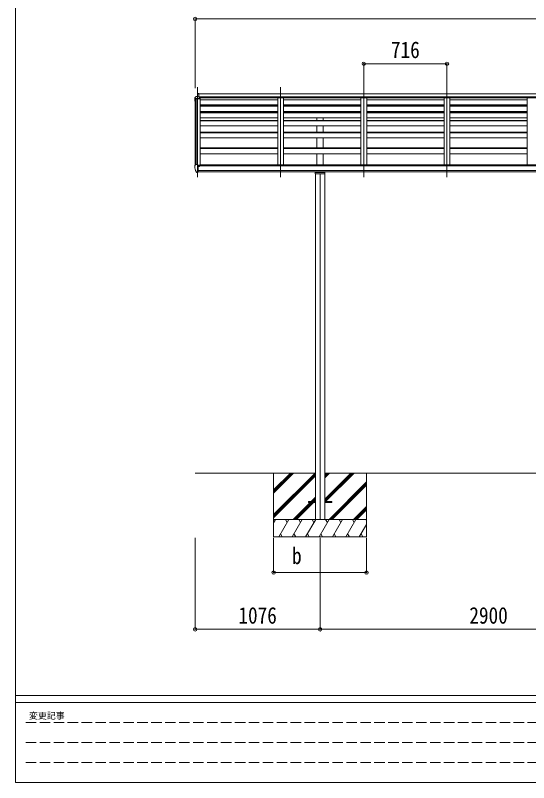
# Model space of a CAD drawing. Units: millimetres at full size. Extents: x -8385 to 8479, y -5853 to 5787.
# Drawn here: x -8385 to -3966, y -5853 to 753 of the extents above; entities that cross this region are included whole.
import ezdxf
from ezdxf.enums import TextEntityAlignment as Align

# ---------------------------------------------------------------- set-up
doc = ezdxf.new("R2010")
doc.units = ezdxf.units.MM
doc.header["$LTSCALE"] = 30
doc.header["$PDMODE"] = 32
doc.header["$PDSIZE"] = 30
doc.linetypes.add('DASHED3', pattern=[4, 3, -1])
for name, color, linetype, lineweight in [('0-0_0', 7, 'Continuous', 9), ('0-1_本体', 4, 'Continuous', 9), ('0-2_部品', 7, 'Continuous', 9), ('0-8_PARTS2', 2, 'Continuous', 9), ('0-A_寸法', 6, 'Continuous', 9), ('F-0_240', 7, 'Continuous', 9)]:
    doc.layers.add(name, color=color, linetype=linetype, lineweight=lineweight)
doc.styles.add('ＭＳ ゴシック', font='')
doc.styles.get('ＭＳ ゴシック').set_extended_font_data('MS Gothic')

msp = doc.modelspace()

# ---------------------------------------------------------------- linework, layer by layer
at = {"layer": '0-0_0'}
for p, q in [((-5801.42, -3187.61), (-6837.92, -3187.61)), ((-6161.92, -3187.61), (-6161.92, -3737.61)), ((-6161.92, -3543.92), (-5805.61, -3187.61)), ((-6161.92, -3331.78), (-6017.74, -3187.61)), ((-6161.92, -3345.93), (-6003.6, -3187.61)), ((-6161.92, -3360.07), (-5989.45, -3187.61)), ((-6161.92, -3558.06), (-5801.42, -3197.56)), ((-6161.92, -3572.2), (-5801.42, -3211.7)), ((-2901.42, -3187.61), (-5722.42, -3187.61)), ((-5722.42, -3412.78), (-5497.24, -3187.61)), ((-5722.42, -3426.93), (-5483.1, -3187.61)), ((-5722.42, -3228.94), (-5681.09, -3187.61)), ((-5722.42, -3214.8), (-5695.23, -3187.61)), ((-5722.42, -3200.65), (-5709.37, -3187.61)), ((-5714.46, -3433.11), (-5468.95, -3187.61)), ((-5361.92, -3187.61), (-5361.92, -3737.61)), ((-5685.11, -3587.61), (-5361.92, -3264.42)), ((-5670.97, -3587.61), (-5361.92, -3278.56)), ((-5656.82, -3587.61), (-5361.92, -3292.7)), ((-5838.97, -3433.11), (-5801.42, -3395.55)), ((-5824.83, -3433.11), (-5801.42, -3409.69)), ((-5810.69, -3433.11), (-5801.42, -3423.83)), ((-5993.47, -3587.61), (-5847.97, -3442.11)), ((-5979.33, -3587.61), (-5833.83, -3442.11)), ((-5965.19, -3587.61), (-5819.69, -3442.11)), ((-5472.97, -3587.61), (-5361.92, -3476.55)), ((-5458.83, -3587.61), (-5361.92, -3490.69)), ((-5444.69, -3587.61), (-5361.92, -3504.83)), ((-5361.92, -3587.61), (-6161.92, -3587.61)), ((-6161.92, -3615.11), (-6146.04, -3587.61)), ((-6117.17, -3737.61), (-6030.57, -3587.61)), ((-6045.57, -3613.59), (-6060.57, -3587.61)), ((-6001.7, -3737.61), (-5915.1, -3587.61)), ((-5930.1, -3613.59), (-5945.1, -3587.61)), ((-5886.23, -3737.61), (-5799.63, -3587.61)), ((-5814.63, -3613.59), (-5829.63, -3587.61)), ((-5770.76, -3737.61), (-5684.16, -3587.61)), ((-5699.16, -3613.59), (-5714.16, -3587.61)), ((-5655.29, -3737.61), (-5568.69, -3587.61)), ((-5583.69, -3613.59), (-5598.69, -3587.61)), ((-5539.82, -3737.61), (-5453.22, -3587.61)), ((-5483.22, -3587.61), (-5468.22, -3613.59)), ((-5424.35, -3737.61), (-5361.92, -3629.47)), ((-5367.75, -3587.61), (-5361.92, -3597.71)), ((-6161.92, -3737.61), (-5361.92, -3737.61)), ((-6102.17, -3711.63), (-6087.17, -3737.61)), ((-5986.7, -3711.63), (-5971.7, -3737.61)), ((-5871.23, -3711.63), (-5856.23, -3737.61)), ((-5755.76, -3711.63), (-5740.76, -3737.61)), ((-5640.29, -3711.63), (-5625.29, -3737.61)), ((-5524.82, -3711.63), (-5509.82, -3737.61)), ((-5409.35, -3711.63), (-5394.35, -3737.61))]:
    msp.add_line(p, q, dxfattribs=at)
at = {"layer": '0-1_本体'}
for p, q in [((-6804.42, 77.75), (-1819.42, 77.75)), ((-6837.92, -538.13), (-6837.92, 34.23)), ((-6828.22, -531.59), (-6828.22, 34.86)), ((-6804.42, 50.63), (-1819.42, 50.63)), ((-6801.42, 48.37), (-1822.42, 48.37)), ((-6801.42, 42.73), (-1822.42, 42.73)), ((-6801.42, 41.83), (-1822.42, 41.83)), ((-6792.92, 41.83), (-6792.92, -536.73)), ((-6126.91, 26.37), (-6792.92, 26.37)), ((-6126.92, 41.83), (-6126.92, -535.07)), ((-6076.92, 41.83), (-6076.92, -535.07)), ((-5410.91, 26.37), (-6076.92, 26.37)), ((-5410.92, 41.83), (-5410.92, -535.07)), ((-5360.92, 41.83), (-5360.92, -535.07)), ((-4694.91, 26.37), (-5360.92, 26.37)), ((-4694.92, 41.83), (-4694.92, -535.07)), ((-4644.92, 41.83), (-4644.92, -535.07)), ((-3978.91, 26.37), (-4644.92, 26.37)), ((-3978.92, 41.83), (-3978.92, -535.07)), ((-6126.91, -18.15), (-6792.92, -18.15)), ((-6126.91, -20.15), (-6792.92, -20.15)), ((-6792.92, -26.86), (-6126.92, -26.86)), ((-6792.92, -29.38), (-6126.92, -29.38)), ((-5410.91, -18.15), (-6076.92, -18.15)), ((-5410.91, -20.15), (-6076.92, -20.15)), ((-6076.92, -26.86), (-5410.92, -26.86)), ((-6076.92, -29.38), (-5410.92, -29.38)), ((-5789.42, -26.86), (-5789.42, -20.15)), ((-5734.42, -26.86), (-5734.42, -20.15)), ((-4694.91, -18.15), (-5360.92, -18.15)), ((-4694.91, -20.15), (-5360.92, -20.15)), ((-5360.92, -26.86), (-4694.92, -26.86)), ((-5360.92, -29.38), (-4694.92, -29.38)), ((-3978.91, -18.15), (-4644.92, -18.15)), ((-3978.91, -20.15), (-4644.92, -20.15)), ((-4644.92, -26.86), (-3978.92, -26.86)), ((-4644.92, -29.38), (-3978.92, -29.38)), ((-6792.92, -74.13), (-6126.92, -74.13)), ((-6792.92, -82.69), (-6126.92, -82.69)), ((-6126.92, -85.22), (-6792.92, -85.22)), ((-6126.92, -129.96), (-6792.92, -129.96)), ((-6076.92, -74.13), (-5410.92, -74.13)), ((-6076.92, -82.69), (-5410.92, -82.69)), ((-5410.92, -85.22), (-6076.92, -85.22)), ((-5410.92, -129.96), (-6076.92, -129.96)), ((-5789.42, -82.69), (-5789.42, -74.15)), ((-5789.42, -151.34), (-5789.42, -129.96)), ((-5734.42, -82.69), (-5734.42, -74.15)), ((-5734.42, -151.34), (-5734.42, -129.96)), ((-5360.92, -74.13), (-4694.92, -74.13)), ((-5360.92, -82.69), (-4694.92, -82.69)), ((-4694.92, -85.22), (-5360.92, -85.22)), ((-4694.92, -129.96), (-5360.92, -129.96)), ((-4644.92, -74.13), (-3978.92, -74.13)), ((-4644.92, -82.69), (-3978.92, -82.69)), ((-3978.92, -85.22), (-4644.92, -85.22)), ((-3978.92, -129.96), (-4644.92, -129.96)), ((-6792.92, -151.34), (-6126.92, -151.34)), ((-6792.92, -155.18), (-6126.92, -155.18)), ((-6076.92, -151.34), (-5410.92, -151.34)), ((-6076.92, -155.18), (-5410.92, -155.18)), ((-5360.92, -151.34), (-4694.92, -151.34)), ((-5360.92, -155.18), (-4694.92, -155.18)), ((-4644.92, -151.34), (-3978.92, -151.34)), ((-4644.92, -155.18), (-3978.92, -155.18)), ((-6792.92, -199.67), (-6126.92, -199.67)), ((-6792.92, -253.18), (-6126.92, -253.18)), ((-6126.92, -258.54), (-6792.92, -258.54)), ((-6076.92, -199.67), (-5410.92, -199.67)), ((-6076.92, -253.18), (-5410.92, -253.18)), ((-5410.92, -258.54), (-6076.92, -258.54)), ((-5789.42, -253.18), (-5789.42, -199.67)), ((-5734.42, -253.18), (-5734.42, -199.67)), ((-5360.92, -199.67), (-4694.92, -199.67)), ((-5360.92, -253.18), (-4694.92, -253.18)), ((-4694.92, -258.54), (-5360.92, -258.54)), ((-4644.92, -199.67), (-3978.92, -199.67)), ((-4644.92, -253.18), (-3978.92, -253.18)), ((-3978.92, -258.54), (-4644.92, -258.54)), ((-6792.92, -302.6), (-6126.92, -302.6)), ((-6076.92, -302.6), (-5410.92, -302.6)), ((-5789.42, -388.12), (-5789.42, -302.6)), ((-5734.42, -388.12), (-5734.42, -302.6)), ((-5360.92, -302.6), (-4694.92, -302.6)), ((-4644.92, -302.6), (-3978.92, -302.6)), ((-6792.92, -388.12), (-6126.92, -388.12)), ((-6126.92, -394.94), (-6792.92, -394.94)), ((-6076.92, -388.12), (-5410.92, -388.12)), ((-5410.92, -394.94), (-6076.92, -394.94)), ((-5360.92, -388.12), (-4694.92, -388.12)), ((-4694.92, -394.94), (-5360.92, -394.94)), ((-4644.92, -388.12), (-3978.92, -388.12)), ((-3978.92, -394.94), (-4644.92, -394.94)), ((-6792.92, -438.48), (-6126.92, -438.48)), ((-6076.92, -438.48), (-5410.92, -438.48)), ((-5789.42, -531.36), (-5789.42, -438.48)), ((-5734.42, -531.36), (-5734.42, -438.48)), ((-5360.92, -438.48), (-4694.92, -438.48)), ((-4644.92, -438.48), (-3978.92, -438.48)), ((-6816.42, -536.73), (-6792.91, -536.73)), ((-1812.42, -541.69), (-6811.42, -541.69)), ((-6811.42, -582.92), (-1812.42, -582.92)), ((-6787.92, -541.69), (-6787.92, -534.99)), ((-1835.92, -534.99), (-6787.92, -534.99)), ((-1812.42, -594.77), (-6811.42, -594.69)), ((-5801.42, -610.52), (-5801.42, -3587.61)), ((-5722.42, -610.52), (-5722.42, -3587.61))]:
    msp.add_line(p, q, dxfattribs=at)
msp.add_circle((-6803.94, -546.43), 3, dxfattribs=at)
at = {"layer": '0-2_部品'}
for p, q in [((-6816.42, 79.76), (-6817.92, 79.76)), ((-6817.92, 79.76), (-6817.92, 77.36)), ((-6817.92, 51.27), (-6817.92, 77.36)), ((-6816.42, 79.76), (-6816.42, 78.04)), ((-6804.42, 79.02), (-6816.42, 79.75)), ((-6816.42, 78.04), (-6816.42, 78.03)), ((-6804.42, 79.02), (-6804.42, 50.52)), ((-6839.92, 32.48), (-6839.92, 43.55)), ((-6838.42, 32.48), (-6838.42, 33.11)), ((-6833.01, 52.35), (-6837.07, 46.55)), ((-6837.07, 36.11), (-6832.5, 36.36)), ((-6836.99, 34.61), (-6832.42, 34.86)), ((-6832.5, 36.36), (-6801.42, 36.36)), ((-6832.5, 34.86), (-6801.42, 34.86)), ((-6829.92, 52.92), (-6832.25, 52.78)), ((-6829.92, 52.92), (-6817.92, 52.92)), ((-6804.42, 51.99), (-6817.92, 52.82)), ((-6804.42, 51.79), (-6817.92, 52.54)), ((-6804.42, 50.52), (-6817.92, 51.27)), ((-6817.92, 51.27), (-6801.42, 48.78)), ((-6801.42, 34.86), (-6801.42, 48.78)), ((-6839.92, -539.91), (-6839.92, -540.54)), ((-6833.01, -531.1), (-6837.07, -536.91)), ((-6825.54, -597.22), (-6835.28, -581.84)), ((-6817.92, -599.03), (-6817.92, -530.54)), ((-6816.42, -531.45), (-6817.92, -531.45)), ((-6811.42, -540.27), (-6817.92, -539.87)), ((-6816.42, -531.45), (-6816.42, -537.62)), ((-6806.94, -545.45), (-6806.42, -545.45)), ((-6806.42, -545.45), (-6806.12, -545.45)), ((-6819.42, -598.94), (-6823.12, -598.72)), ((-6819.42, -598.94), (-6817.92, -599.03)), ((-6817.92, -596.84), (-6817.42, -596.84)), ((-6817.42, -596.84), (-6816.92, -595.84)), ((-6811.42, -595.84), (-6816.92, -595.84)), ((-5723.42, -601.26), (-5800.42, -601.26))]:
    msp.add_line(p, q, dxfattribs=at)
at = {"layer": '0-2_部品', "color": 4}
for p, q in [((-5861.92, -3433.11), (-5801.42, -3433.11)), ((-5861.92, -3433.11), (-5861.92, -3442.11)), ((-5722.42, -3433.11), (-5661.92, -3433.11)), ((-5661.92, -3433.11), (-5661.92, -3442.11)), ((-5801.42, -3442.11), (-5861.92, -3442.11)), ((-5661.92, -3442.11), (-5722.42, -3442.11))]:
    msp.add_line(p, q, dxfattribs=at)
at = {"layer": '0-2_部品'}
for points in [[(-6804.42, 77.86), (-6808.02, 77.91), (-6816.42, 78.03)], [(-6817.92, -530.54), (-6829.92, -530.54), (-6832.25, -530.68)], [(-6817.92, -585.15), (-6814.75, -584.74), (-6811.42, -584.31)], [(-6811.42, -595.84), (-6811.42, -537.62), (-6816.42, -537.62)], [(-6806.12, -544.26), (-6806.12, -545.45), (-6801.42, -545.45)], [(-6801.42, -543.83), (-6801.42, -545.45), (-6800.94, -545.45)], [(-5803.42, -593.93), (-5803.42, -610.52), (-5720.42, -610.52), (-5720.42, -593.93)]]:
    msp.add_lwpolyline(points, dxfattribs=at)
for centre, radius, start, end in [((-6836.92, 43.55), 3, 93, 180), ((-6836.92, 33.11), 3, 93, 180), ((-6637.92, 32.48), 202, 180, 188.0693), ((-6836.92, 33.11), 1.5, 93, 180), ((-6637.92, 32.48), 200.5, 180, 184.04721), ((-6832.19, 51.78), 1, 93.5, 145), ((-6836.92, -539.91), 3, 93, 180), ((-6647.42, -540.53), 192.49, 180.0008, 192.1233), ((-6832.69, -580.34), 3, 191.83348, 210), ((-6832.19, -531.68), 1, 93.5, 145), ((-6803.92, -545.45), 2.5, 151.64236, 180), ((-6803.92, -545.45), 2.5, 0, 151.64236), ((-6822.94, -595.72), 3, 210, 266.5)]:
    msp.add_arc(centre, radius, start, end, dxfattribs=at)
msp.add_ellipse((-6774.58, 77.11), major_axis=(-43.33, 0.25), ratio=0.060879, start_param=6.0196548, end_param=6.2835435, dxfattribs=at)
at = {"layer": '0-8_PARTS2', "color": 6}
for p, q in [((-6837.92, 721.96), (-1785.92, 721.96)), ((-5385.92, 336.06), (-4669.92, 336.06))]:
    msp.add_line(p, q, dxfattribs=at)
at = {"layer": '0-8_PARTS2'}
for p, q in [((-6817.92, -641.09), (-6817.92, 134.78)), ((-6101.92, -641.09), (-6101.92, 134.78)), ((-5385.92, -641.09), (-5385.92, 134.78)), ((-4669.92, -641.09), (-4669.92, 134.78)), ((-5761.92, -607.73), (-5761.92, -3590.4))]:
    msp.add_line(p, q, dxfattribs=at)
at = {"layer": '0-A_寸法'}
for p, q in [((-6837.92, 721.96), (-6837.92, 125.87)), ((-5385.92, 336.06), (-5385.92, 125.87)), ((-4669.92, 336.06), (-4669.92, 125.87)), ((-6837.92, -4532.79), (-6837.92, -3745.61)), ((-6161.92, -4044.26), (-6161.92, -3745.61)), ((-5761.92, -4532.79), (-5761.92, -3745.61)), ((-5361.92, -4044.26), (-5361.92, -3745.61)), ((-6161.92, -4044.26), (-5361.92, -4044.26)), ((-6837.92, -4532.79), (-5761.92, -4532.79)), ((-5761.92, -4532.79), (-2861.92, -4532.79))]:
    msp.add_line(p, q, dxfattribs=at)
for p in [(-6837.92, 721.96), (-5385.92, 336.06), (-4669.92, 336.06), (-6161.92, -4044.26), (-5361.92, -4044.26), (-6837.92, -4532.79), (-5761.92, -4532.79)]:
    msp.add_point(p, dxfattribs=at)
at = {"layer": 'F-0_240', "color": 5}
for p, q in [((-8385.45, 5787.34), (-8385.45, -5852.66)), ((-8385.45, -5102.66), (8054.55, -5102.66)), ((-8385.45, -5162.66), (5387.79, -5162.66)), ((-8385.45, -5852.66), (8054.55, -5852.66))]:
    msp.add_line(p, q, dxfattribs=at)
at = {"layer": 'F-0_240', "color": 4, "linetype": 'DASHED3'}
for p, q in [((-8295.46, -5335.16), (-3492.21, -5335.16)), ((-8295.46, -5507.66), (-3492.21, -5507.66)), ((-8295.46, -5680.16), (-3492.21, -5680.16))]:
    msp.add_line(p, q, dxfattribs=at)

# ---------------------------------------------------------------- texts
at = {"layer": '0-A_寸法', "color": 7, "style": 'ＭＳ ゴシック', "width": 0.85}
for s, p in [('716', (-5151.67, 342.06)), ('b', (-6003.17, -4014.26)), ('1076', (-6464.92, -4526.79)), ('2900', (-4476.92, -4526.79))]:
    msp.add_text(s, height=143, dxfattribs=at).set_placement(p, align=Align.BOTTOM_LEFT)
at = {"layer": 'F-0_240', "style": 'ＭＳ ゴシック'}
msp.add_text('変更記事', height=54.99, dxfattribs=at).set_placement((-8268.23, -5320.16), align=Align.BOTTOM_LEFT)

doc.saveas('drawing.dxf')
